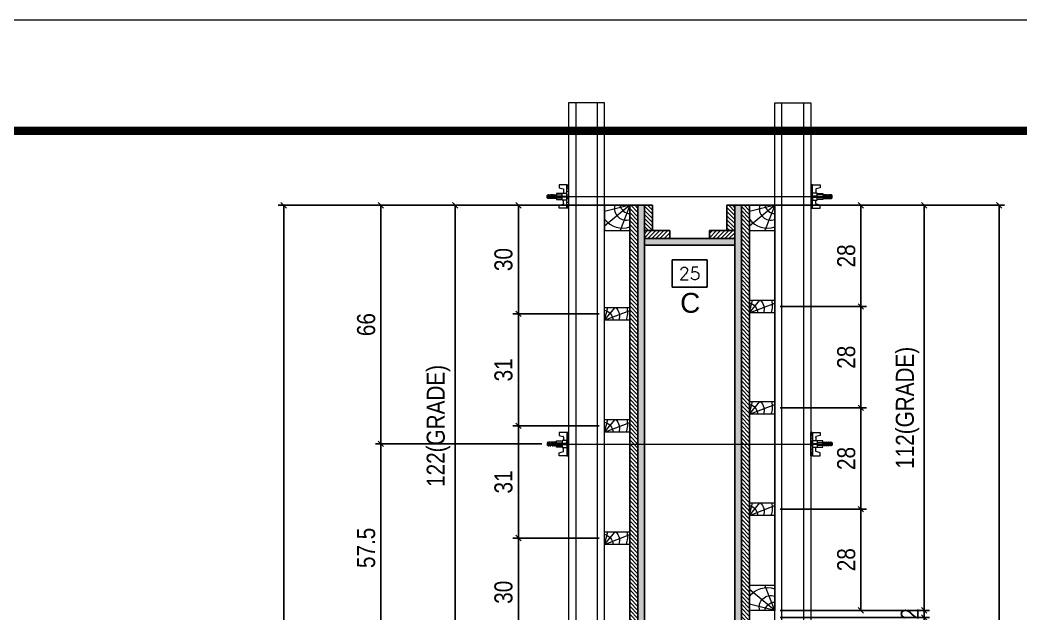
# Model space of a CAD drawing. Header units: millimetres. Extents: x 13777 to 27878, y -21631 to 6985.
# Drawn here: x 17998.5 to 18359.7, y -2418.1 to -2203.9 of the extents above; entities that cross this region are included whole.
import ezdxf
from ezdxf.enums import TextEntityAlignment as Align

# ---------------------------------------------------------------- set-up
doc = ezdxf.new("R2010")
doc.units = ezdxf.units.MM
doc.linetypes.add('DASHED', pattern=[0.75, 0.5, -0.25])
for name, color, linetype in [('CHAPA', 1, 'Continuous'), ('COTA', 241, 'Continuous'), ('F-PILARES-S', 170, 'Continuous'), ('MEIO_PONT', 93, 'Continuous'), ('SARRAFO', 251, 'Continuous'), ('TEXTO_GERAL', 7, 'Continuous')]:
    doc.layers.add(name, color=color, linetype=linetype)
for name, color, linetype, lineweight in [('Folhas', 255, 'Continuous', 9), ('Hachura', 251, 'Continuous', 9), ('Madeira', 126, 'Continuous', 18), ('Perfil Metálico', 224, 'Continuous', 18), ('SARRAFO DE PRESSAO', 251, 'DASHED', 9)]:
    doc.layers.add(name, color=color, linetype=linetype, lineweight=lineweight)
doc.styles.add('ARIAL', font='arial.ttf')
doc.styles.add('COTA TECNICA 2X', font='techl___.ttf', dxfattribs={"height": 10})
doc.styles.add('ROMANS', font='romans.shx')
doc.dimstyles.new('Cota Seção interna', dxfattribs={"dimtxt": 7, "dimasz": 6, "dimexe": 0.18, "dimexo": 2, "dimgap": -4, "dimtad": 3, "dimdec": 1, "dimlfac": 0.5, "dimzin": 12, "dimdsep": 46, "dimtxsty": 'ROMANS', "dimblk": 'ARCHTICK', "dimcen": 0.09, "dimse1": 1, "dimse2": 1, "dimsd1": 1, "dimsd2": 1, "dimclrd": 180, "dimclre": 5, "dimclrt": 1, "dimadec": 0, "dimazin": 3, "dimtfac": 1, "dimtdec": 1, "dimtofl": 0, "dimtmove": 0, "dimatfit": 3, "dimldrblk": 'ARCHTICK', "dimfxl": 1, "dimtolj": 1, "dimtzin": 0, "dimarcsym": 0})
doc.dimstyles.new('SECAO PILAR', dxfattribs={"dimtxt": 10, "dimasz": 3, "dimexe": 3, "dimexo": 3, "dimgap": 3, "dimtad": 1, "dimdec": 1, "dimlfac": 0.5, "dimzin": 12, "dimdsep": 46, "dimtxsty": 'COTA TECNICA 2X', "dimblk1": 'OBLIQUE', "dimblk2": 'OBLIQUE', "dimsah": 1, "dimcen": 0.9, "dimclrd": 256, "dimclre": 256, "dimclrt": 256, "dimadec": 1, "dimazin": 3, "dimtfac": 1, "dimtdec": 1, "dimtmove": 0, "dimatfit": 3, "dimfxl": 1, "dimtolj": 1, "dimtzin": 12, "dimarcsym": 0})
pattern_1 = [(315, (22923.6141, -8323.4874), (1.12253202, 1.12253202), [])]
pattern_2 = [(45, (9165.7578, 23710.2726), (-1.12253202, 1.12253202), [])]
pattern_3 = [(315, (22931.6141, -8374.4874), (1.12253202, 1.12253202), [])]

# ---------------------------------------------------------------- blocks, each defined once
blk = doc.blocks.new('9999999999')
at = {"layer": 'Folhas'}
blk.add_lwpolyline([(98138.98, 34190.21), (99623.98, 34190.21), (99623.98, 35240.21), (98138.98, 35240.21)], close=True, dxfattribs=at)
at = {"layer": 'Folhas', "color": 30, "const_width": 3}
blk.add_lwpolyline([(98213.98, 34230.21), (99583.98, 34230.21), (99583.98, 35200.21), (98213.98, 35200.21)], close=True, dxfattribs=at)
blk = doc.blocks.new('*D1949')
at = {"layer": 'COTA', "color": 180, "lineweight": -2, "transparency": 16777216}
for p, q in [((27356.09, -4565.51), (27336.75, -4565.51)), ((27336.75, -4565.51), (27336.75, -4580.51)), ((27356.09, -4580.51), (27356.09, -4565.51)), ((27336.75, -4580.51), (27356.09, -4580.51))]:
    blk.add_line(p, q, dxfattribs=at)
at = {"layer": 'Defpoints', "color": 0, "transparency": 16777216}
for p in [(27321.42, -4557.28), (27371.42, -4557.28), (27321.42, -4584.51)]:
    blk.add_point(p, dxfattribs=at)
at = {"layer": 'COTA', "color": 1, "transparency": 16777216, "insert": (27346.42, -4573.01), "char_height": 7, "attachment_point": 5, "style": 'ROMANS'}
blk.add_mtext('\\A1;25', dxfattribs=at)
blk = doc.blocks.new('_ArchTick')
at = {"color": 0, "linetype": 'ByBlock', "const_width": 0.15}
blk.add_lwpolyline([(-0.5, -0.5), (0.5, 0.5)], dxfattribs=at)
blk = doc.blocks.new('*D1950')
at = {"layer": 'COTA', "color": 180, "lineweight": -2, "transparency": 16777216}
for p, q in [((27339.22, -5016.28), (27324.22, -5016.28)), ((27324.22, -5016.28), (27324.22, -5040.28)), ((27339.22, -5040.28), (27339.22, -5016.28)), ((27324.22, -5040.28), (27339.22, -5040.28))]:
    blk.add_line(p, q, dxfattribs=at)
at = {"layer": 'Defpoints', "color": 0, "transparency": 16777216}
for p in [(27321.42, -4557.28), (27321.42, -5499.28), (27343.22, -5499.28)]:
    blk.add_point(p, dxfattribs=at)
at = {"layer": 'COTA', "color": 1, "transparency": 16777216, "insert": (27331.72, -5028.28), "char_height": 7, "attachment_point": 5, "rotation": 90, "style": 'ROMANS'}
blk.add_mtext('\\A1;471', dxfattribs=at)
blk = doc.blocks.new('*D1951')
at = {"layer": 'COTA', "color": 180, "lineweight": -2, "transparency": 16777216}
for p, q in [((27369.97, -4992.08), (27354.97, -4992.08)), ((27354.97, -4992.08), (27354.97, -5018.08)), ((27369.97, -5018.08), (27369.97, -4992.08)), ((27354.97, -5018.08), (27369.97, -5018.08))]:
    blk.add_line(p, q, dxfattribs=at)
at = {"layer": 'Defpoints', "color": 0, "transparency": 16777216}
for p in [(27371.42, -4557.28), (27371.42, -5451.28), (27373.97, -5451.28)]:
    blk.add_point(p, dxfattribs=at)
at = {"layer": 'COTA', "color": 1, "transparency": 16777216, "insert": (27362.47, -5005.08), "char_height": 7, "attachment_point": 5, "rotation": 90, "style": 'ROMANS'}
blk.add_mtext('\\A1;447', dxfattribs=at)
blk = doc.blocks.new('PONTALETE')
at = {"layer": 'Madeira'}
for q in [(2.71, 7), (7, 5.76), (7, 1.74)]:
    blk.add_line((0, 0), q, dxfattribs=at)
blk.add_lwpolyline([(0, 0), (7, 0), (7, 7), (0, 7)], close=True, dxfattribs=at)
for centre, radius, start, end in [((2.04, 0.06), 6.23, 37.2818, 109.0913), ((1.09, 0.9), 3.19, 343.603, 109.9847), ((-0.21, -0.78), 3.09, 14.6322, 86.0383)]:
    blk.add_arc(centre, radius, start, end, dxfattribs=at)
blk = doc.blocks.new('_Oblique')
at = {"color": 0, "linetype": 'ByBlock', "lineweight": -2}
blk.add_line((-0.5, -0.5), (0.5, 0.5), dxfattribs=at)
blk = doc.blocks.new('*D1954')
at = {"layer": 'COTA', "lineweight": -2, "transparency": 16777216}
for p, q in [((27396.45, -4535.28), (27479.16, -4535.28)), ((27476.16, -4535.28), (27476.16, -4759.28)), ((27396.47, -4759.28), (27479.16, -4759.28))]:
    blk.add_line(p, q, dxfattribs=at)
at = {"layer": 'Defpoints', "color": 0, "transparency": 16777216}
for p in [(27393.45, -4535.28), (27393.47, -4759.28), (27476.16, -4759.28)]:
    blk.add_point(p, dxfattribs=at)
at = {"layer": 'COTA', "lineweight": -2, "transparency": 16777216, "xscale": 3, "yscale": 3, "zscale": 3}
for p, rotation in [((27476.16, -4535.28), 90), ((27476.16, -4759.28), 270)]:
    blk.add_blockref('_Oblique', p, dxfattribs=dict(at, rotation=rotation))
at = {"layer": 'COTA', "transparency": 16777216, "insert": (27466.94, -4647.28), "char_height": 10, "attachment_point": 5, "rotation": 90, "style": 'COTA TECNICA 2X'}
blk.add_mtext('\\A1;112(GRADE)', dxfattribs=at)
blk = doc.blocks.new('*D1955')
at = {"layer": 'COTA', "lineweight": -2, "transparency": 16777216}
for p, q in [((27396.46, -4535.28), (27444.15, -4535.28)), ((27441.15, -4591.28), (27441.15, -4535.28)), ((27396.46, -4591.28), (27444.15, -4591.28))]:
    blk.add_line(p, q, dxfattribs=at)
at = {"layer": 'Defpoints', "color": 0, "transparency": 16777216}
for p in [(27393.46, -4535.28), (27441.15, -4535.28), (27393.46, -4591.28)]:
    blk.add_point(p, dxfattribs=at)
at = {"layer": 'COTA', "lineweight": -2, "transparency": 16777216, "xscale": 3, "yscale": 3, "zscale": 3}
for p, rotation in [((27441.15, -4535.28), 90), ((27441.15, -4591.28), 270)]:
    blk.add_blockref('_Oblique', p, dxfattribs=dict(at, rotation=rotation))
at = {"layer": 'COTA', "transparency": 16777216, "insert": (27433.06, -4563.28), "char_height": 10, "attachment_point": 5, "rotation": 90, "style": 'COTA TECNICA 2X'}
blk.add_mtext('\\A1;28', dxfattribs=at)
blk = doc.blocks.new('MEIO PONTALETE')
at = {"layer": 'Madeira'}
for q in [(2.71, 7), (3.5, 2.88), (3.5, 0.87)]:
    blk.add_line((0, 0), q, dxfattribs=at)
blk.add_lwpolyline([(0, 0), (3.5, 0), (3.5, 7), (0, 7)], close=True, dxfattribs=at)
for centre, radius, start, end in [((2.04, 0.06), 6.23, 76.4499, 109.0913), ((1.09, 0.9), 3.19, 40.9063, 109.9847), ((-0.21, -0.78), 3.09, 14.6322, 86.0383)]:
    blk.add_arc(centre, radius, start, end, dxfattribs=at)
blk = doc.blocks.new('*D1956')
at = {"layer": 'COTA', "lineweight": -2, "transparency": 16777216}
for p, q in [((27296.39, -4535.28), (27213.68, -4535.28)), ((27216.68, -4535.28), (27216.68, -4779.28)), ((27296.36, -4779.28), (27213.68, -4779.28))]:
    blk.add_line(p, q, dxfattribs=at)
at = {"layer": 'Defpoints', "color": 0, "transparency": 16777216}
for p in [(27299.39, -4535.28), (27216.68, -4779.28), (27299.36, -4779.28)]:
    blk.add_point(p, dxfattribs=at)
at = {"layer": 'COTA', "lineweight": -2, "transparency": 16777216, "xscale": 3, "yscale": 3, "zscale": 3}
for p, rotation in [((27216.68, -4535.28), 90), ((27216.68, -4779.28), 270)]:
    blk.add_blockref('_Oblique', p, dxfattribs=dict(at, rotation=rotation))
at = {"layer": 'COTA', "transparency": 16777216, "insert": (27207.46, -4657.28), "char_height": 10, "attachment_point": 5, "rotation": 90, "style": 'COTA TECNICA 2X'}
blk.add_mtext('\\A1;122(GRADE)', dxfattribs=at)
blk = doc.blocks.new('*D1957')
at = {"layer": 'COTA', "lineweight": -2, "transparency": 16777216}
for p, q in [((27296.38, -4595.28), (27248.68, -4595.28)), ((27251.68, -4657.28), (27251.68, -4595.28)), ((27296.38, -4657.28), (27248.68, -4657.28))]:
    blk.add_line(p, q, dxfattribs=at)
at = {"layer": 'Defpoints', "color": 0, "transparency": 16777216}
for p in [(27251.68, -4595.28), (27299.38, -4595.28), (27299.38, -4657.28)]:
    blk.add_point(p, dxfattribs=at)
at = {"layer": 'COTA', "lineweight": -2, "transparency": 16777216, "xscale": 3, "yscale": 3, "zscale": 3}
for p, rotation in [((27251.68, -4595.28), 90), ((27251.68, -4657.28), 270)]:
    blk.add_blockref('_Oblique', p, dxfattribs=dict(at, rotation=rotation))
at = {"layer": 'COTA', "transparency": 16777216, "insert": (27243.46, -4626.28), "char_height": 10, "attachment_point": 5, "rotation": 90, "style": 'COTA TECNICA 2X'}
blk.add_mtext('\\A1;31', dxfattribs=at)
blk = doc.blocks.new('*D1958')
at = {"layer": 'COTA', "lineweight": -2, "transparency": 16777216}
for p, q in [((27296.38, -4535.28), (27248.68, -4535.28)), ((27251.68, -4595.28), (27251.68, -4535.28)), ((27296.38, -4595.28), (27248.68, -4595.28))]:
    blk.add_line(p, q, dxfattribs=at)
at = {"layer": 'Defpoints', "color": 0, "transparency": 16777216}
for p in [(27251.68, -4535.28), (27299.38, -4535.28), (27299.38, -4595.28)]:
    blk.add_point(p, dxfattribs=at)
at = {"layer": 'COTA', "lineweight": -2, "transparency": 16777216, "xscale": 3, "yscale": 3, "zscale": 3}
for p, rotation in [((27251.68, -4535.28), 90), ((27251.68, -4595.28), 270)]:
    blk.add_blockref('_Oblique', p, dxfattribs=dict(at, rotation=rotation))
at = {"layer": 'COTA', "transparency": 16777216, "insert": (27243.46, -4565.28), "char_height": 10, "attachment_point": 5, "rotation": 90, "style": 'COTA TECNICA 2X'}
blk.add_mtext('\\A1;30', dxfattribs=at)
blk = doc.blocks.new('*D1959')
at = {"layer": 'COTA', "lineweight": -2, "transparency": 16777216}
for p, q in [((27296.38, -4719.28), (27248.68, -4719.28)), ((27251.68, -4779.28), (27251.68, -4719.28)), ((27296.41, -4779.28), (27248.68, -4779.28))]:
    blk.add_line(p, q, dxfattribs=at)
at = {"layer": 'Defpoints', "color": 0, "transparency": 16777216}
for p in [(27251.68, -4719.28), (27299.38, -4719.28), (27299.41, -4779.28)]:
    blk.add_point(p, dxfattribs=at)
at = {"layer": 'COTA', "lineweight": -2, "transparency": 16777216, "xscale": 3, "yscale": 3, "zscale": 3}
for p, rotation in [((27251.68, -4719.28), 90), ((27251.68, -4779.28), 270)]:
    blk.add_blockref('_Oblique', p, dxfattribs=dict(at, rotation=rotation))
at = {"layer": 'COTA', "transparency": 16777216, "insert": (27243.46, -4749.28), "char_height": 10, "attachment_point": 5, "rotation": 90, "style": 'COTA TECNICA 2X'}
blk.add_mtext('\\A1;30', dxfattribs=at)
blk = doc.blocks.new('*D1960')
at = {"layer": 'COTA', "lineweight": -2, "transparency": 16777216}
for p, q in [((27296.38, -4657.28), (27248.68, -4657.28)), ((27251.68, -4719.28), (27251.68, -4657.28)), ((27296.38, -4719.28), (27248.68, -4719.28))]:
    blk.add_line(p, q, dxfattribs=at)
at = {"layer": 'Defpoints', "color": 0, "transparency": 16777216}
for p in [(27251.68, -4657.28), (27299.38, -4657.28), (27299.38, -4719.28)]:
    blk.add_point(p, dxfattribs=at)
at = {"layer": 'COTA', "lineweight": -2, "transparency": 16777216, "xscale": 3, "yscale": 3, "zscale": 3}
for p, rotation in [((27251.68, -4657.28), 90), ((27251.68, -4719.28), 270)]:
    blk.add_blockref('_Oblique', p, dxfattribs=dict(at, rotation=rotation))
at = {"layer": 'COTA', "transparency": 16777216, "insert": (27243.46, -4688.28), "char_height": 10, "attachment_point": 5, "rotation": 90, "style": 'COTA TECNICA 2X'}
blk.add_mtext('\\A1;31', dxfattribs=at)
blk = doc.blocks.new('C')
at = {"layer": 'Hachura', "color": 0}
for p, q in [((0, 3.22), (0, -3.22)), ((0.45, 3.22), (0, 3.22)), ((0.46, 3.16), (0, 3.16)), ((0.46, 3.05), (0, 3.05)), ((0.46, 2.88), (0, 2.88)), ((0.45, -3.23), (0.45, 3.22)), ((0.45, 3.22), (2.58, 3.22)), ((2.58, 3.22), (2.58, 2.39)), ((0, 2.75), (0, -1.16)), ((0.46, 2.65), (0, 2.65)), ((0.46, 2.23), (0, 2.23)), ((0.46, 1.51), (0, 1.51)), ((0.39, 0.49), (0.17, 0.49)), ((1.74, 0.97), (0.45, 0.97)), ((1.45, 0.1), (0.45, 0.1)), ((1.35, 1.94), (1.35, 0.96)), ((2.58, 2.39), (1.47, 2.09)), ((1.74, -0.97), (1.74, 0.97)), ((1.74, 0.97), (1.74, 0.84)), ((1.74, 0.97), (1.74, 0.84)), ((1.74, 0.84), (3.35, 0.84)), ((3.35, 0.45), (1.74, 0.45)), ((3.32, 0.84), (3.32, -0.84)), ((3.35, 0.84), (3.35, -0.84)), ((3.68, 0.45), (3.35, 0.45)), ((3.84, -0.52), (3.35, 0.45)), ((3.35, 0.06), (3.67, -0.57)), ((3.68, 0.45), (4.16, -0.52)), ((3.72, 0.5), (4.25, -0.57)), ((4.37, -0.55), (3.83, 0.53)), ((4.15, 0.45), (3.93, 0.45)), ((4.42, -0.52), (3.93, 0.45)), ((4.15, 0.45), (4.26, 0.45)), ((4.26, 0.45), (4.74, -0.52)), ((4.3, 0.5), (4.83, -0.57)), ((4.95, -0.55), (4.41, 0.53)), ((4.51, 0.45), (4.84, 0.45)), ((5, -0.52), (4.51, 0.45)), ((4.84, 0.45), (5.32, -0.52)), ((4.88, 0.5), (5.41, -0.57)), ((5.53, -0.55), (4.99, 0.53)), ((5.58, -0.52), (5.09, 0.45)), ((5.42, 0.45), (5.09, 0.45)), ((5.58, -0.52), (5.09, 0.45)), ((5.42, 0.45), (5.74, -0.19)), ((5.46, 0.5), (5.74, -0.07)), ((5.74, 0.19), (5.57, 0.53)), ((5.74, 0.32), (5.68, 0.45)), ((5.68, 0.45), (5.74, 0.45)), ((5.74, 0.45), (5.9, 0.29)), ((5.74, 0.45), (5.74, -0.52)), ((5.9, -0.36), (5.9, 0.29)), ((0.45, 0), (0, 0)), ((0.46, -1.52), (0, -1.52)), ((0.46, -2.23), (0, -2.23)), ((0.46, -2.65), (0, -2.65)), ((0.08, -0.48), (0.29, -0.48)), ((0.29, -0.48), (0.4, -0.48)), ((0.45, 0), (0.45, -0.97)), ((0.45, -0.16), (1.45, -0.16)), ((0.45, -0.65), (0.45, -0.32)), ((0.45, -3.23), (0.45, -0.65)), ((0.45, -0.97), (1.74, -0.97)), ((1.35, -1.94), (1.35, -0.97)), ((2.58, -2.39), (1.47, -2.1)), ((3.35, -0.32), (1.74, -0.32)), ((3.35, -0.84), (1.74, -0.84)), ((2.58, -3.23), (2.58, -2.39)), ((3.35, -0.07), (3.58, -0.52)), ((3.35, -0.52), (3.58, -0.52)), ((3.84, -0.52), (4.16, -0.52)), ((4.42, -0.52), (4.74, -0.52)), ((4.63, -0.52), (4.74, -0.52)), ((5, -0.52), (5.32, -0.52)), ((5.58, -0.52), (5.74, -0.52)), ((5.74, -0.52), (5.9, -0.36)), ((5.74, -0.52), (5.74, -0.52)), ((0.46, -2.88), (0, -2.88)), ((0.46, -3.05), (0, -3.05)), ((0.46, -3.16), (0, -3.16)), ((0, -3.22), (2.57, -3.22))]:
    blk.add_line(p, q, dxfattribs=at)
for centre, radius, start, end in [((1.52, 1.94), 0.161, 104.7436, 180), ((1.44, -0.03), 0.129, 272.695, 87.305), ((3.81, 0.39), 0.143, 25.5688, 154.4312), ((4.39, 0.39), 0.143, 25.5688, 154.4312), ((4.97, 0.39), 0.143, 25.5688, 154.4312), ((5.55, 0.39), 0.143, 25.5688, 154.4312), ((0.17, -0.37), 0.174, 221.744, 317.8592), ((1.52, -1.94), 0.161, 180, 255.2564), ((3.71, -0.4), 0.174, 222.1408, 318.256), ((4.29, -0.4), 0.174, 222.1408, 318.256), ((4.87, -0.4), 0.174, 222.1408, 318.256), ((5.45, -0.4), 0.174, 222.1408, 318.256), ((5.61, -0.4), 0.174, 317.8592, 318.256)]:
    blk.add_arc(centre, radius, start, end, dxfattribs=at)
blk = doc.blocks.new('*D1976')
at = {"layer": 'COTA', "linetype": 'ByBlock', "lineweight": -2, "transparency": 16777216}
for p, q in [((27378.02, -4535.28), (27520.54, -4535.28)), ((27517.54, -4535.28), (27517.54, -5443.28)), ((27374.42, -5443.28), (27520.54, -5443.28))]:
    blk.add_line(p, q, dxfattribs=at)
at = {"layer": 'Defpoints', "color": 0, "linetype": 'ByBlock', "transparency": 16777216}
for p in [(27375.02, -4535.28), (27371.42, -5443.28), (27517.54, -5443.28)]:
    blk.add_point(p, dxfattribs=at)
at = {"layer": 'COTA', "linetype": 'ByBlock', "lineweight": -2, "transparency": 16777216, "xscale": 3, "yscale": 3, "zscale": 3}
for p, rotation in [((27517.54, -4535.28), 90), ((27517.54, -5443.28), 270)]:
    blk.add_blockref('_Oblique', p, dxfattribs=dict(at, rotation=rotation))
at = {"layer": 'COTA', "linetype": 'ByBlock', "transparency": 16777216, "insert": (27509.43, -4989.28), "char_height": 10, "attachment_point": 5, "rotation": 90, "style": 'COTA TECNICA 2X'}
blk.add_mtext('\\A1;454 PAINEL', dxfattribs=at)
blk = doc.blocks.new('*D1977')
at = {"layer": 'COTA', "linetype": 'ByBlock', "lineweight": -2, "transparency": 16777216}
for p, q in [((27314.82, -4535.28), (27118.84, -4535.28)), ((27121.84, -4535.28), (27121.84, -5499.28)), ((27296.42, -5499.28), (27118.84, -5499.28))]:
    blk.add_line(p, q, dxfattribs=at)
at = {"layer": 'Defpoints', "color": 0, "linetype": 'ByBlock', "transparency": 16777216}
for p in [(27317.82, -4535.28), (27121.84, -5499.28), (27299.42, -5499.28)]:
    blk.add_point(p, dxfattribs=at)
at = {"layer": 'COTA', "linetype": 'ByBlock', "lineweight": -2, "transparency": 16777216, "xscale": 3, "yscale": 3, "zscale": 3}
for p, rotation in [((27121.84, -4535.28), 90), ((27121.84, -5499.28), 270)]:
    blk.add_blockref('_Oblique', p, dxfattribs=dict(at, rotation=rotation))
at = {"layer": 'COTA', "linetype": 'ByBlock', "transparency": 16777216, "insert": (27113.75, -5017.28), "char_height": 10, "attachment_point": 5, "rotation": 90, "style": 'COTA TECNICA 2X'}
blk.add_mtext('\\A1;482 PAINEL', dxfattribs=at)
blk = doc.blocks.new('*D1997')
at = {"layer": 'COTA', "lineweight": -2, "transparency": 16777216}
for p, q in [((27396.46, -4591.28), (27444.15, -4591.28)), ((27441.15, -4647.28), (27441.15, -4591.28)), ((27396.46, -4647.28), (27444.15, -4647.28))]:
    blk.add_line(p, q, dxfattribs=at)
at = {"layer": 'Defpoints', "color": 0, "transparency": 16777216}
for p in [(27393.46, -4591.28), (27441.15, -4591.28), (27393.46, -4647.28)]:
    blk.add_point(p, dxfattribs=at)
at = {"layer": 'COTA', "lineweight": -2, "transparency": 16777216, "xscale": 3, "yscale": 3, "zscale": 3}
for p, rotation in [((27441.15, -4591.28), 90), ((27441.15, -4647.28), 270)]:
    blk.add_blockref('_Oblique', p, dxfattribs=dict(at, rotation=rotation))
at = {"layer": 'COTA', "transparency": 16777216, "insert": (27433.06, -4619.28), "char_height": 10, "attachment_point": 5, "rotation": 90, "style": 'COTA TECNICA 2X'}
blk.add_mtext('\\A1;28', dxfattribs=at)
blk = doc.blocks.new('*D1998')
at = {"layer": 'COTA', "lineweight": -2, "transparency": 16777216}
for p, q in [((27396.46, -4703.28), (27444.15, -4703.28)), ((27441.15, -4759.28), (27441.15, -4703.28)), ((27396.43, -4759.28), (27444.15, -4759.28))]:
    blk.add_line(p, q, dxfattribs=at)
at = {"layer": 'Defpoints', "color": 0, "transparency": 16777216}
for p in [(27393.46, -4703.28), (27441.15, -4703.28), (27393.43, -4759.28)]:
    blk.add_point(p, dxfattribs=at)
at = {"layer": 'COTA', "lineweight": -2, "transparency": 16777216, "xscale": 3, "yscale": 3, "zscale": 3}
for p, rotation in [((27441.15, -4703.28), 90), ((27441.15, -4759.28), 270)]:
    blk.add_blockref('_Oblique', p, dxfattribs=dict(at, rotation=rotation))
at = {"layer": 'COTA', "transparency": 16777216, "insert": (27433.06, -4731.28), "char_height": 10, "attachment_point": 5, "rotation": 90, "style": 'COTA TECNICA 2X'}
blk.add_mtext('\\A1;28', dxfattribs=at)
blk = doc.blocks.new('*D1999')
at = {"layer": 'COTA', "lineweight": -2, "transparency": 16777216}
for p, q in [((27396.46, -4647.28), (27444.15, -4647.28)), ((27441.15, -4703.28), (27441.15, -4647.28)), ((27396.46, -4703.28), (27444.15, -4703.28))]:
    blk.add_line(p, q, dxfattribs=at)
at = {"layer": 'Defpoints', "color": 0, "transparency": 16777216}
for p in [(27393.46, -4647.28), (27441.15, -4647.28), (27393.46, -4703.28)]:
    blk.add_point(p, dxfattribs=at)
at = {"layer": 'COTA', "lineweight": -2, "transparency": 16777216, "xscale": 3, "yscale": 3, "zscale": 3}
for p, rotation in [((27441.15, -4647.28), 90), ((27441.15, -4703.28), 270)]:
    blk.add_blockref('_Oblique', p, dxfattribs=dict(at, rotation=rotation))
at = {"layer": 'COTA', "transparency": 16777216, "insert": (27433.06, -4675.28), "char_height": 10, "attachment_point": 5, "rotation": 90, "style": 'COTA TECNICA 2X'}
blk.add_mtext('\\A1;28', dxfattribs=at)
blk = doc.blocks.new('*D2015')
at = {"layer": 'COTA', "lineweight": -2, "transparency": 16777216}
for p, q in [((27396.46, -4759.28), (27479.16, -4759.28)), ((27476.16, -4759.28), (27476.16, -4756.28)), ((27476.16, -4763.28), (27476.16, -4759.28)), ((27396.46, -4763.28), (27479.16, -4763.28)), ((27476.16, -4763.28), (27476.16, -4766.28))]:
    blk.add_line(p, q, dxfattribs=at)
at = {"layer": 'Defpoints', "color": 0, "transparency": 16777216}
for p in [(27393.46, -4759.28), (27476.16, -4759.28), (27393.46, -4763.28)]:
    blk.add_point(p, dxfattribs=at)
at = {"layer": 'COTA', "lineweight": -2, "transparency": 16777216, "xscale": 3, "yscale": 3, "zscale": 3}
for p, rotation in [((27476.16, -4759.28), 270), ((27476.16, -4763.28), 90)]:
    blk.add_blockref('_Oblique', p, dxfattribs=dict(at, rotation=rotation))
at = {"layer": 'COTA', "transparency": 16777216, "insert": (27468.16, -4761.28), "char_height": 10, "attachment_point": 5, "rotation": 90, "style": 'COTA TECNICA 2X'}
blk.add_mtext('\\A1;2', dxfattribs=at)
blk = doc.blocks.new('*D2035')
at = {"layer": 'COTA', "lineweight": -2, "transparency": 16777216}
for p, q in [((27264.58, -4667.23), (27172.6, -4667.23)), ((27175.6, -4782.28), (27175.6, -4667.23)), ((27264.58, -4782.28), (27172.6, -4782.28))]:
    blk.add_line(p, q, dxfattribs=at)
at = {"layer": 'Defpoints', "color": 0, "transparency": 16777216}
for p in [(27175.6, -4667.23), (27267.58, -4667.23), (27267.58, -4782.28)]:
    blk.add_point(p, dxfattribs=at)
at = {"layer": 'COTA', "lineweight": -2, "transparency": 16777216, "xscale": 3, "yscale": 3, "zscale": 3}
for p, rotation in [((27175.6, -4667.23), 90), ((27175.6, -4782.28), 270)]:
    blk.add_blockref('_Oblique', p, dxfattribs=dict(at, rotation=rotation))
at = {"layer": 'COTA', "transparency": 16777216, "insert": (27167.49, -4724.75), "char_height": 10, "attachment_point": 5, "rotation": 90, "style": 'COTA TECNICA 2X'}
blk.add_mtext('\\A1;57.5', dxfattribs=at)
blk = doc.blocks.new('*D2036')
at = {"layer": 'COTA', "lineweight": -2, "transparency": 16777216}
for p, q in [((27296.38, -4535.28), (27172.6, -4535.28)), ((27175.6, -4667.23), (27175.6, -4535.28)), ((27264.58, -4667.23), (27172.6, -4667.23))]:
    blk.add_line(p, q, dxfattribs=at)
at = {"layer": 'Defpoints', "color": 0, "transparency": 16777216}
for p in [(27175.6, -4535.28), (27299.38, -4535.28), (27267.58, -4667.23)]:
    blk.add_point(p, dxfattribs=at)
at = {"layer": 'COTA', "lineweight": -2, "transparency": 16777216, "xscale": 3, "yscale": 3, "zscale": 3}
for p, rotation in [((27175.6, -4535.28), 90), ((27175.6, -4667.23), 270)]:
    blk.add_blockref('_Oblique', p, dxfattribs=dict(at, rotation=rotation))
at = {"layer": 'COTA', "transparency": 16777216, "insert": (27167.5, -4601.25), "char_height": 10, "attachment_point": 5, "rotation": 90, "style": 'COTA TECNICA 2X'}
blk.add_mtext('\\A1;66', dxfattribs=at)
blk = doc.blocks.new('A$C81a2738f')
at = {"layer": 'Hachura'}
h = blk.add_hatch(dxfattribs=at)
h.set_pattern_fill('ANSI31', color=256, scale=0.5, angle=270, style=0)
h.set_pattern_definition(pattern_3)
h.paths.add_polyline_path([(209.14, 160.99), (204.74, 160.99), (204.76, 1124.99), (209.16, 1124.99)])
h = blk.add_hatch(color=256, dxfattribs=at)
h.dxf.hatch_style = 1
h.paths.add_polyline_path([(212.76, 160.99), (212.76, 1124.99), (209.16, 1124.99), (209.16, 160.99)])
h = blk.add_hatch(dxfattribs=at)
h.set_pattern_fill('ANSI31', color=256, scale=0.5, angle=270, style=0)
h.set_pattern_definition(pattern_1)
h.paths.add_polyline_path([(217.16, 1110.99), (212.76, 1110.99), (212.76, 1124.99), (217.16, 1124.99)])
h = blk.add_hatch(dxfattribs=at)
h.set_pattern_fill('ANSI31', color=256, scale=0.5, angle=270, style=0)
h.set_pattern_definition(pattern_1)
h.paths.add_polyline_path([(258.36, 1110.99), (262.76, 1110.99), (262.76, 1124.99), (258.36, 1124.99)])
h = blk.add_hatch(color=256, dxfattribs=at)
h.dxf.hatch_style = 1
h.paths.add_polyline_path([(262.76, 216.99), (266.36, 216.99), (266.36, 1124.99), (262.76, 1124.99)])
h.paths.add_polyline_path([(266.36, 212.59), (262.76, 212.59), (262.76, 210.99), (266.36, 210.99)])
h = blk.add_hatch(dxfattribs=at)
h.set_pattern_fill('ANSI31', color=256, scale=0.5, angle=270, style=0)
h.set_pattern_definition(pattern_3)
h.paths.add_polyline_path([(266.36, 216.99), (270.76, 216.99), (270.76, 1124.99), (266.36, 1124.99)])
h.paths.add_polyline_path([(270.76, 212.59), (266.36, 212.59), (266.36, 210.99), (270.76, 210.99)])
h = blk.add_hatch(dxfattribs=at)
h.set_pattern_fill('ANSI31', color=256, scale=0.5, angle=360, style=0)
h.set_pattern_definition(pattern_2)
h.paths.add_polyline_path([(212.76, 1106.59), (212.76, 1110.99), (226.76, 1110.99), (226.76, 1106.59)])
h = blk.add_hatch(dxfattribs=at)
h.set_pattern_fill('ANSI31', color=256, scale=0.5, angle=360, style=0)
h.set_pattern_definition(pattern_2)
h.paths.add_polyline_path([(262.76, 1106.59), (262.76, 1110.99), (248.76, 1110.99), (248.76, 1106.59)])
h = blk.add_hatch(color=256, dxfattribs=at)
h.dxf.hatch_style = 1
h.paths.add_polyline_path([(262.76, 1106.59), (262.76, 1102.99), (212.76, 1102.99), (212.76, 1106.59)])
at = {"layer": 'CHAPA'}
for points in [[(212.76, 160.99), (212.76, 1124.99), (209.16, 1124.99), (209.16, 160.99)], [(262.76, 216.99), (262.76, 1124.99), (266.36, 1124.99), (266.36, 216.99)], [(262.76, 1106.59), (262.76, 1102.99), (212.76, 1102.99), (212.76, 1106.59)]]:
    blk.add_lwpolyline(points, close=True, dxfattribs=at)
at = {"layer": 'F-PILARES-S', "linetype": 'Continuous'}
blk.add_lwpolyline([(212.76, 160.99), (700.76, 160.99), (700.76, 208.99), (262.76, 208.99), (262.76, 1102.99), (212.76, 1102.99), (212.76, 160.99)], dxfattribs=at)
at = {"layer": 'Hachura'}
for p, q in [((159.92, 1129.86), (316.28, 1129.86)), ((159.24, 992.99), (316.28, 992.99))]:
    blk.add_line(p, q, dxfattribs=at)
blk.add_lwpolyline([(204.72, 1124.99), (209.16, 1124.99), (209.16, 160.99), (204.72, 160.99)], close=True, dxfattribs=at)
at = {"layer": 'Madeira'}
for points in [[(190.72, 1124.99), (204.72, 1124.99), (204.72, 880.99), (190.72, 880.99)], [(270.81, 1124.99), (284.81, 1124.99), (284.81, 900.99), (270.81, 900.99)]]:
    blk.add_lwpolyline(points, close=True, dxfattribs=at)
at = {"layer": 'Perfil Metálico'}
for points in [[(190.72, 1181.64), (170.72, 1181.64), (170.72, 99.54), (190.72, 99.54)], [(174.72, 99.54), (186.72, 99.54), (186.72, 1181.64), (174.72, 1181.64)], [(284.81, 1181.64), (304.81, 1181.64), (304.81, 216.99), (284.81, 216.99)], [(300.81, 216.99), (288.81, 216.99), (288.81, 1181.64), (300.81, 1181.64)]]:
    blk.add_lwpolyline(points, close=True, dxfattribs=at)
at = {"layer": 'SARRAFO'}
blk.add_line((270.76, 216.99), (270.81, 1124.99), dxfattribs=at)
for points in [[(204.72, 1124.99), (212.76, 1124.99), (212.76, 160.99), (204.76, 160.99)], [(270.81, 1124.99), (262.76, 1124.99), (262.76, 216.99), (270.76, 216.99)]]:
    blk.add_lwpolyline(points, dxfattribs=at)
for points in [[(212.76, 1124.99), (212.76, 1110.99), (217.16, 1110.99), (217.16, 1124.99)], [(262.76, 1124.99), (262.76, 1110.99), (258.36, 1110.99), (258.36, 1124.99)], [(226.76, 1110.99), (212.76, 1110.99), (212.76, 1106.59), (226.76, 1106.59)], [(248.76, 1110.99), (262.76, 1110.99), (262.76, 1106.59), (248.76, 1106.59)]]:
    blk.add_lwpolyline(points, close=True, dxfattribs=at)
at = {"layer": 'Hachura', "linetype": 'Continuous', "yscale": 2, "zscale": 2}
for p, xscale in [((170.72, 1129.86), -2), ((304.81, 1129.86), 2)]:
    blk.add_blockref('C', p, dxfattribs=dict(at, xscale=xscale))
at = {"layer": 'Hachura', "linetype": 'Continuous', "yscale": 2, "zscale": 2, "rotation": 180}
for p, xscale in [((170.72, 992.98), 2), ((304.81, 992.98), -2)]:
    blk.add_blockref('C', p, dxfattribs=dict(at, xscale=xscale))
at = {"layer": 'MEIO_PONT'}
for name, p, xscale, yscale, zscale, rotation in [('PONTALETE', (204.72, 1124.99), 2, 2, 2, 180), ('PONTALETE', (284.81, 1124.99), 2, 2, 2, 180), ('MEIO PONTALETE', (270.81, 1065.49), -1.999999997962732, 1.999999997962732, 1.999999997962732, 270), ('MEIO PONTALETE', (190.72, 1061.49), -1.999999997962732, 1.999999997962732, 1.999999997962732, 270), ('MEIO PONTALETE', (270.81, 1009.49), -1.999999997962732, 1.999999997962732, 1.999999997962732, 270), ('MEIO PONTALETE', (190.72, 999.49), -1.999999997962732, 1.999999997962732, 1.999999997962732, 270), ('MEIO PONTALETE', (270.81, 953.49), -1.999999997962732, 1.999999997962732, 1.999999997962732, 270), ('MEIO PONTALETE', (190.72, 937.49), -1.999999997962732, 1.999999997962732, 1.999999997962732, 270)]:
    blk.add_blockref(name, p, dxfattribs=dict(at, xscale=xscale, yscale=yscale, zscale=zscale, rotation=rotation))
at = {"layer": 'MEIO_PONT', "xscale": -2, "yscale": 2, "zscale": 2}
blk.add_blockref('PONTALETE', (284.81, 900.99), dxfattribs=at)
at = {"layer": 'TEXTO_GERAL', "style": 'ARIAL'}
blk.add_text('C', height=11, dxfattribs=at).set_placement((238.06, 1071.06), align=Align.MIDDLE_CENTER)
at = {"layer": 'COTA', "linetype": 'ByBlock'}
for base, p1, p2, picture, middle in [((13.19, 160.99), (209.16, 1124.99), (190.76, 160.99), '*D1977', (5.1, 642.99)), ((408.88, 216.99), (266.36, 1124.99), (262.76, 216.99), '*D1976', (400.77, 670.99))]:
    dim = blk.add_linear_dim(base=base, p1=p1, p2=p2, angle=270, text='<> PAINEL', dimstyle='SECAO PILAR', override={"dimtmove": 1}, dxfattribs=at)
    dim.commit()
    dim.dimension.update_dxf_attribs({"geometry": picture, "text_midpoint": middle, "insert": (-27108.65, 5660.28)})
at = {"layer": 'COTA'}
for base, p1, p2, picture, middle in [((66.95, 1124.99), (158.92, 993.05), (190.72, 1124.99), '*D2036', (58.85, 1059.02)), ((66.95, 993.05), (158.92, 877.99), (158.92, 993.05), '*D2035', (58.84, 935.52))]:
    dim = blk.add_linear_dim(base=base, p1=p1, p2=p2, angle=90, dimstyle='SECAO PILAR', override={"dimtmove": 1}, dxfattribs=at)
    dim.commit()
    dim.dimension.update_dxf_attribs({"geometry": picture, "text_midpoint": middle, "insert": (-27108.65, 5660.28)})
for base, p1, p2, picture, middle in [((108.03, 880.99), (190.74, 1124.99), (190.71, 880.99), '*D1956', (98.81, 1002.99)), ((367.5, 900.99), (284.79, 1124.99), (284.82, 900.99), '*D1954', (358.28, 1012.99))]:
    dim = blk.add_linear_dim(base=base, p1=p1, p2=p2, angle=90, text='<>(GRADE)', dimstyle='SECAO PILAR', dxfattribs=at)
    dim.commit()
    dim.dimension.update_dxf_attribs({"geometry": picture, "text_midpoint": middle, "insert": (-27108.65, 5660.28)})
for base, p1, p2, dimstyle, picture, middle in [((143.03, 1124.99), (190.72, 1064.99), (190.72, 1124.99), 'SECAO PILAR', '*D1958', (134.81, 1094.99)), ((332.5, 1124.99), (284.81, 1068.99), (284.81, 1124.99), 'SECAO PILAR', '*D1955', (324.4, 1096.99)), ((234.56, 160.99), (212.76, 1102.99), (212.76, 160.99), 'Cota Seção interna', '*D1950', (223.06, 631.99)), ((332.5, 1068.99), (284.81, 1012.99), (284.81, 1068.99), 'SECAO PILAR', '*D1997', (324.4, 1040.99)), ((143.03, 1064.99), (190.72, 1002.99), (190.72, 1064.99), 'SECAO PILAR', '*D1957', (134.81, 1033.99)), ((332.5, 1012.99), (284.81, 956.99), (284.81, 1012.99), 'SECAO PILAR', '*D1999', (324.4, 984.99)), ((143.03, 1002.99), (190.72, 940.99), (190.72, 1002.99), 'SECAO PILAR', '*D1960', (134.81, 971.99)), ((332.5, 956.99), (284.78, 900.99), (284.81, 956.99), 'SECAO PILAR', '*D1998', (324.4, 928.99)), ((143.03, 940.99), (190.75, 880.99), (190.72, 940.99), 'SECAO PILAR', '*D1959', (134.81, 910.99))]:
    dim = blk.add_linear_dim(base=base, p1=p1, p2=p2, angle=90, dimstyle=dimstyle, dxfattribs=at)
    dim.commit()
    dim.dimension.update_dxf_attribs({"geometry": picture, "text_midpoint": middle, "insert": (-27108.65, 5660.28)})
dim = blk.add_linear_dim(base=(212.76, 1075.76), p1=(262.76, 1102.99), p2=(212.76, 1102.99), dimstyle='Cota Seção interna', dxfattribs=at)
dim.commit()
dim.dimension.update_dxf_attribs({"geometry": '*D1949', "text_midpoint": (237.76, 1087.26), "insert": (-27108.65, 5660.28)})
for base, p1, p2, dimstyle, picture, middle in [((265.32, 208.99), (262.76, 1102.99), (262.76, 208.99), 'Cota Seção interna', '*D1951', (265.32, 655.19)), ((367.5, 900.99), (284.81, 896.99), (284.81, 900.99), 'SECAO PILAR', '*D2015', (367.5, 898.99))]:
    dim = blk.add_linear_dim(base=base, p1=p1, p2=p2, angle=90, dimstyle=dimstyle, dxfattribs=at)
    dim.commit()
    dim.dimension.update_dxf_attribs({"geometry": picture, "text_midpoint": middle, "dimtype": 128, "insert": (-27108.65, 5660.28)})

msp = doc.modelspace()

# ---------------------------------------------------------------- block references
at = {"xscale": 0.6523048931579974, "yscale": 0.6523048931579974, "zscale": 0.6523048931579974}
msp.add_blockref('A$C81a2738f', (18085.04, -3004.56), dxfattribs=at)
at = {"layer": 'SARRAFO DE PRESSAO', "color": 6, "linetype": 'ByBlock'}
msp.add_blockref('9999999999', (-80555.51, -37444.08), dxfattribs=at)

doc.saveas('drawing.dxf')
